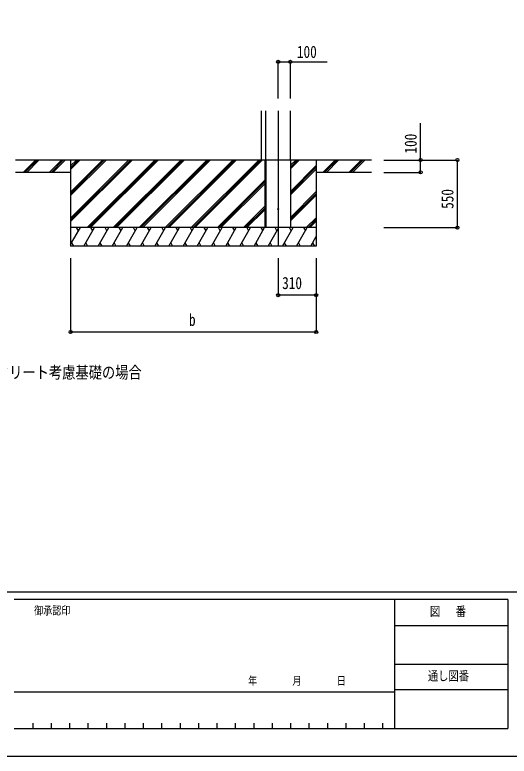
# Model space of a CAD drawing. Units: millimetres, scale not verified. Extents: x -12615 to 12615, y -8910 to 8910.
# Drawn here: x 6560 to 10586, y -8910 to -2875 of the extents above; entities that cross this region are included whole.
import ezdxf
from ezdxf.enums import TextEntityAlignment as Align

# ---------------------------------------------------------------- set-up
doc = ezdxf.new("R2010")
doc.units = ezdxf.units.MM
doc.header["$LTSCALE"] = 40
for name, color, linetype in [('0-2_USER1', 3, 'Continuous'), ('0-3_YKK_12', 2, 'Continuous'), ('0-5_YKK_A1', 4, 'Continuous'), ('0-6_YKK_D', 6, 'Continuous'), ('0-7_YKK_ZWAK', 7, 'Continuous')]:
    doc.layers.add(name, color=color, linetype=linetype)
doc.styles.add('ＭＳ ゴシック', font='')
doc.styles.get('ＭＳ ゴシック').set_extended_font_data('MS Gothic')

msp = doc.modelspace()

# ---------------------------------------------------------------- linework, layer by layer
at = {"layer": '0-3_YKK_12'}
msp.add_line((8704.23, -3657.07), (8704.23, -4757.07), dxfattribs=at)
at = {"layer": '0-5_YKK_A1'}
for p, q in [((8569.23, -4057.07), (8569.23, -3657.07)), ((8604.23, -4057.07), (8604.23, -3657.07)), ((8804.23, -4057.07), (8804.23, -3657.07)), ((9464.23, -4057.07), (6564.23, -4057.07)), ((6728.24, -4057.07), (6628.24, -4157.07)), ((6742.39, -4057.07), (6642.39, -4157.07)), ((6756.53, -4057.07), (6656.53, -4157.07)), ((6940.38, -4057.07), (6840.38, -4157.07)), ((6954.52, -4057.07), (6854.52, -4157.07)), ((6968.66, -4057.07), (6868.66, -4157.07)), ((7014.23, -4057.07), (7014.23, -4757.07)), ((7500.59, -4057.07), (7014.23, -4543.44)), ((7288.46, -4057.07), (7014.23, -4331.31)), ((7076.33, -4057.07), (7014.23, -4119.18)), ((7486.45, -4057.07), (7014.23, -4529.3)), ((7514.74, -4057.07), (7014.23, -4557.58)), ((7274.32, -4057.07), (7014.23, -4317.17)), ((7302.6, -4057.07), (7014.23, -4345.45)), ((7062.19, -4057.07), (7014.23, -4105.03)), ((7090.47, -4057.07), (7014.23, -4133.32)), ((7698.58, -4057.07), (7148.58, -4607.07)), ((7712.73, -4057.07), (7162.73, -4607.07)), ((7726.87, -4057.07), (7176.87, -4607.07)), ((7910.72, -4057.07), (7360.72, -4607.07)), ((7924.86, -4057.07), (7374.86, -4607.07)), ((7939, -4057.07), (7389, -4607.07)), ((8122.85, -4057.07), (7572.85, -4607.07)), ((8136.99, -4057.07), (7586.99, -4607.07)), ((8151.13, -4057.07), (7601.13, -4607.07)), ((8334.98, -4057.07), (7784.98, -4607.07)), ((8349.12, -4057.07), (7799.12, -4607.07)), ((8363.26, -4057.07), (7813.26, -4607.07)), ((8547.11, -4057.07), (7997.11, -4607.07)), ((8561.25, -4057.07), (8011.25, -4607.07)), ((8575.4, -4057.07), (8025.4, -4607.07)), ((8595.23, -4057.07), (8595.23, -4607.07)), ((8604.23, -4057.07), (8604.23, -4607.07)), ((8804.23, -4057.07), (8804.23, -4607.07)), ((8861.07, -4057.07), (8804.23, -4113.91)), ((8846.92, -4057.07), (8804.23, -4099.77)), ((8875.21, -4057.07), (8804.23, -4128.05)), ((9014.23, -4101.9), (8804.23, -4311.9)), ((9014.23, -4057.07), (9014.23, -4757.07)), ((9068.56, -4157.07), (9168.56, -4057.07)), ((9082.7, -4157.07), (9182.7, -4057.07)), ((9096.84, -4157.07), (9196.84, -4057.07)), ((9280.69, -4157.07), (9380.69, -4057.07)), ((9294.83, -4157.07), (9394.83, -4057.07)), ((9308.98, -4157.07), (9408.98, -4057.07)), ((7014.23, -4157.07), (6564.23, -4157.07)), ((9014.23, -4116.04), (8804.23, -4326.04)), ((9014.23, -4130.19), (8804.23, -4340.19)), ((9464.23, -4157.07), (9014.23, -4157.07)), ((8595.23, -4221.09), (8209.24, -4607.07)), ((8595.23, -4235.23), (8223.39, -4607.07)), ((8595.23, -4249.37), (8237.53, -4607.07)), ((9014.23, -4314.03), (8804.23, -4524.03)), ((9014.23, -4328.18), (8804.23, -4538.18)), ((9014.23, -4342.32), (8804.23, -4552.32)), ((8595.23, -4433.22), (8421.38, -4607.07)), ((8595.23, -4447.36), (8435.52, -4607.07)), ((8595.23, -4461.51), (8449.66, -4607.07)), ((9014.23, -4526.17), (8933.32, -4607.07)), ((9014.23, -4540.31), (8947.46, -4607.07)), ((9014.23, -4554.45), (8961.6, -4607.07)), ((7014.23, -4744.01), (7093.29, -4607.07)), ((9014.23, -4607.07), (7014.23, -4607.07)), ((7078.28, -4633.05), (7063.28, -4607.07)), ((7122.15, -4757.07), (7208.76, -4607.07)), ((7193.76, -4633.05), (7178.76, -4607.07)), ((7237.62, -4757.07), (7324.23, -4607.07)), ((7309.22, -4633.05), (7294.22, -4607.07)), ((7353.09, -4757.07), (7439.7, -4607.07)), ((7424.7, -4633.05), (7409.69, -4607.07)), ((7468.56, -4757.07), (7555.17, -4607.07)), ((7540.17, -4633.05), (7525.16, -4607.07)), ((7584.03, -4757.07), (7670.64, -4607.07)), ((7655.64, -4633.05), (7640.64, -4607.07)), ((7699.5, -4757.07), (7786.11, -4607.07)), ((7756.11, -4607.07), (7771.11, -4633.05)), ((7814.97, -4757.07), (7901.58, -4607.07)), ((7871.58, -4607.07), (7886.58, -4633.05)), ((7930.44, -4757.07), (8017.05, -4607.07)), ((7987.05, -4607.07), (8002.05, -4633.05)), ((8045.91, -4757.07), (8132.52, -4607.07)), ((8117.52, -4633.05), (8102.52, -4607.07)), ((8161.38, -4757.07), (8247.99, -4607.07)), ((8232.99, -4633.05), (8217.99, -4607.07)), ((8276.85, -4757.07), (8363.46, -4607.07)), ((8333.46, -4607.07), (8348.46, -4633.05)), ((8392.32, -4757.07), (8478.93, -4607.07)), ((8448.93, -4607.07), (8463.93, -4633.05)), ((8507.79, -4757.07), (8594.4, -4607.07)), ((8564.4, -4607.07), (8579.4, -4633.05)), ((8804.23, -4607.07), (8595.23, -4607.07)), ((8623.26, -4757.07), (8709.87, -4607.07)), ((8694.87, -4633.05), (8679.87, -4607.07)), ((8738.73, -4757.07), (8825.34, -4607.07)), ((8810.34, -4633.05), (8795.34, -4607.07)), ((8854.2, -4757.07), (8940.81, -4607.07)), ((8910.81, -4607.07), (8925.81, -4633.05)), ((8969.67, -4757.07), (9014.23, -4679.9)), ((9014.23, -4757.07), (7014.23, -4757.07)), ((7021.68, -4731.09), (7036.68, -4757.07)), ((7137.15, -4731.09), (7152.15, -4757.07)), ((7252.62, -4731.09), (7267.62, -4757.07)), ((7368.09, -4731.09), (7383.09, -4757.07)), ((7483.56, -4731.09), (7498.56, -4757.07)), ((7599.03, -4731.09), (7614.03, -4757.07)), ((7714.5, -4731.09), (7729.5, -4757.07)), ((7829.97, -4731.09), (7844.97, -4757.07)), ((7945.44, -4731.09), (7960.44, -4757.07)), ((8060.91, -4731.09), (8075.91, -4757.07)), ((8176.38, -4731.09), (8191.38, -4757.07)), ((8291.85, -4731.09), (8306.85, -4757.07)), ((8407.32, -4731.09), (8422.32, -4757.07)), ((8522.79, -4731.09), (8537.79, -4757.07)), ((8638.26, -4731.09), (8653.26, -4757.07)), ((8753.73, -4731.09), (8768.73, -4757.07)), ((8869.2, -4731.09), (8884.2, -4757.07)), ((8984.67, -4731.09), (8999.67, -4757.07))]:
    msp.add_line(p, q, dxfattribs=at)
msp.add_circle((8704.23, -4457.07), 4.5, dxfattribs=at)
at = {"layer": '0-6_YKK_D'}
for p, q in [((8704.23, -3557.07), (8704.23, -3256.07)), ((8804.23, -3557.07), (8804.23, -3256.07)), ((9564.23, -4057.07), (10165.23, -4057.07)), ((9564.23, -4057.07), (9865.23, -4057.07)), ((10164.23, -4607.07), (10164.23, -4057.07)), ((9564.23, -4157.07), (9865.23, -4157.07)), ((9564.23, -4607.07), (10165.23, -4607.07)), ((7014.23, -4857.07), (7014.23, -5458.07)), ((8704.23, -4857.07), (8704.23, -5158.07)), ((9014.23, -4857.07), (9014.23, -5158.07)), ((9014.23, -4857.07), (9014.23, -5458.07)), ((9014.23, -5157.07), (8704.23, -5157.07)), ((9014.23, -5457.07), (7014.23, -5457.07))]:
    msp.add_line(p, q, dxfattribs=at)
for points in [[(8704.23, -3257.07), (8804.23, -3257.07), (9104.03, -3257.07)], [(9864.23, -4157.07), (9864.23, -4057.07), (9864.23, -3757.27)]]:
    msp.add_lwpolyline(points, dxfattribs=at)
for centre in [(8704.23, -3257.07), (8804.23, -3257.07), (9864.23, -4057.07), (10164.23, -4057.07), (9864.23, -4157.07), (10164.23, -4607.07), (8704.23, -5157.07), (9014.23, -5157.07), (7014.23, -5457.07), (9014.23, -5457.07)]:
    msp.add_circle(centre, 12.75, dxfattribs=at)
at = {"layer": '0-7_YKK_ZWAK'}
for p, q in [((11685.06, -7575), (-11714.94, -7575)), ((11685.06, -7575), (-11714.94, -7575)), ((9652.56, -7635), (6555.06, -7635)), ((9652.56, -7635), (6555.06, -7635)), ((9652.56, -7635), (9652.56, -8685)), ((10575.06, -7635), (9652.56, -7635)), ((9652.56, -7635), (9652.56, -8685)), ((10575.06, -7635), (9652.56, -7635)), ((10575.06, -7635), (10575.06, -8685)), ((10575.06, -7635), (10575.06, -8685)), ((9652.56, -7845), (10575.06, -7845)), ((9652.56, -7845), (10575.06, -7845)), ((9652.56, -8160), (10575.06, -8160)), ((9652.56, -8160), (10575.06, -8160)), ((6555.06, -8385), (9652.56, -8385)), ((6555.06, -8385), (9652.56, -8385)), ((10575.06, -8370), (9652.56, -8370)), ((10575.06, -8370), (9652.56, -8370)), ((6555.06, -8685), (9652.56, -8685)), ((6555.06, -8685), (9652.56, -8685)), ((6705.06, -8640), (6705.06, -8685)), ((6705.06, -8640), (6705.06, -8685)), ((6855.06, -8640), (6855.06, -8685)), ((6855.06, -8640), (6855.06, -8685)), ((7005.06, -8640), (7005.06, -8685)), ((7005.06, -8640), (7005.06, -8685)), ((7155.06, -8640), (7155.06, -8685)), ((7155.06, -8640), (7155.06, -8685)), ((7305.06, -8640), (7305.06, -8685)), ((7305.06, -8640), (7305.06, -8685)), ((7455.06, -8640), (7455.06, -8685)), ((7455.06, -8640), (7455.06, -8685)), ((7605.06, -8640), (7605.06, -8685)), ((7605.06, -8640), (7605.06, -8685)), ((7755.06, -8640), (7755.06, -8685)), ((7755.06, -8640), (7755.06, -8685)), ((7905.06, -8640), (7905.06, -8685)), ((7905.06, -8640), (7905.06, -8685)), ((8055.06, -8640), (8055.06, -8685)), ((8055.06, -8640), (8055.06, -8685)), ((8205.06, -8640), (8205.06, -8685)), ((8205.06, -8640), (8205.06, -8685)), ((8355.06, -8640), (8355.06, -8685)), ((8355.06, -8640), (8355.06, -8685)), ((8505.06, -8640), (8505.06, -8685)), ((8505.06, -8640), (8505.06, -8685)), ((8655.06, -8640), (8655.06, -8685)), ((8655.06, -8640), (8655.06, -8685)), ((8805.06, -8640), (8805.06, -8685)), ((8805.06, -8640), (8805.06, -8685)), ((8955.06, -8640), (8955.06, -8685)), ((8955.06, -8640), (8955.06, -8685)), ((9105.06, -8640), (9105.06, -8685)), ((9105.06, -8640), (9105.06, -8685)), ((9255.06, -8640), (9255.06, -8685)), ((9255.06, -8640), (9255.06, -8685)), ((9405.06, -8640), (9405.06, -8685)), ((9405.06, -8640), (9405.06, -8685)), ((9555.06, -8640), (9555.06, -8685)), ((9555.06, -8640), (9555.06, -8685)), ((9652.56, -8685), (10575.06, -8685)), ((9652.56, -8685), (10575.06, -8685))]:
    msp.add_line(p, q, dxfattribs=at)
msp.add_lwpolyline([(-12615, -8910), (12615, -8910), (12615, 8910), (-12615, 8910)], close=True, dxfattribs=at)
msp.add_lwpolyline([(-12615, -8910), (12615, -8910), (12615, 8910), (-12615, 8910)], close=True, dxfattribs=at)

# ---------------------------------------------------------------- texts
at = {"layer": '0-2_USER1', "style": 'ＭＳ ゴシック', "width": 0.8}
msp.add_text('土間コンクリート考慮基礎の場合', height=98.97, dxfattribs=at).set_placement((5973.3, -5864.59), align=Align.BOTTOM_LEFT)
at = {"layer": '0-6_YKK_D', "style": 'ＭＳ ゴシック', "width": 0.8}
for s, p in [('100', (8857.23, -3255.07)), ('310', (8736.83, -5137.07)), ('b', (7978.23, -5437.07))]:
    msp.add_text(s, height=98.97, dxfattribs=at).set_placement(p, align=Align.BOTTOM_LEFT)
for s, p in [('100', (9862.23, -4004.07)), ('550', (10161.89, -4454.47))]:
    msp.add_text(s, height=98.97, rotation=90, dxfattribs=at).set_placement(p, align=Align.BOTTOM_LEFT)
at = {"layer": '0-7_YKK_ZWAK', "style": 'ＭＳ ゴシック', "width": 0.8}
for s, height, p in [('御承認印', 65.98, (6717.41, -7777.5)), ('御承認印', 65.98, (6717.41, -7777.5)), ('図\u3000 番', 76.98, (9940.21, -7792.5)), ('図\u3000 番', 76.98, (9940.21, -7792.5)), ('通し図番', 76.98, (9923.41, -8317.5)), ('通し図番', 76.98, (9923.41, -8317.5)), ('年        月        日', 65.98, (8459.72, -8349.64)), ('年        月        日', 65.98, (8459.72, -8349.64))]:
    msp.add_text(s, height=height, dxfattribs=at).set_placement(p, align=Align.BOTTOM_LEFT)

doc.saveas('drawing.dxf')
